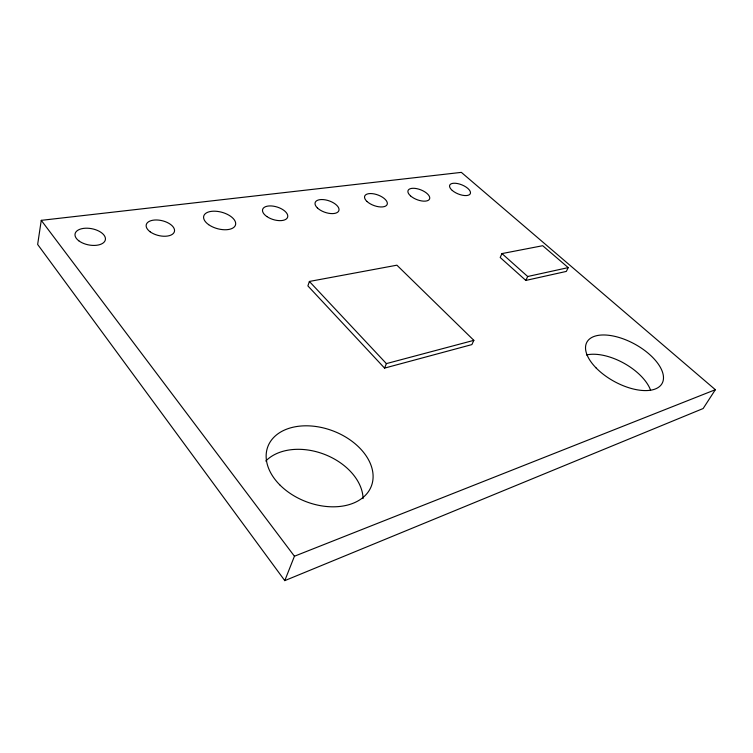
<?xml version="1.0" encoding="UTF-8"?>
<svg xmlns="http://www.w3.org/2000/svg" width="753" height="753" viewBox="0 0 753 753"><rect width="100%" height="100%" fill="white"/><g stroke="black" fill="none" stroke-linecap="round" stroke-linejoin="round"><path stroke-width="1.13" d="M41.264 220.347L37.65 244.452L284.785 580.629L703.151 408.521L715.35 389.706L461.354 172.371L41.264 220.347L294.432 556.232L284.785 580.629M309.379 281.453L307.892 285.914L384.567 368.104L471.886 344.592L473.844 340.347L396.906 265.188L309.379 281.453L386.393 363.605L473.844 340.347M384.567 368.104L386.393 363.605M501.969 253.582L500.199 257.488L525.829 280.427L566.322 271.419L568.223 267.616L542.706 245.713L501.969 253.582L527.702 276.502L568.223 267.616M525.829 280.427L527.702 276.502M294.432 556.232L715.35 389.706M265.771 461.043A54.404 38.262 20.8 0 1 324.411 454.332A54.404 38.262 20.8 0 1 363.087 498.599M586.455 354.964A42.3 21.724 29 0 1 650.573 390.176M279.702 484.791A55.393 37.848 20.9 0 0 370.41 488.273A55.393 37.848 20.9 0 0 308.758 425.859A55.393 37.848 20.9 0 0 279.702 484.791M596.065 367.897A42.893 21.31 28.7 0 0 661.812 383.908A42.893 21.31 28.7 0 0 615.615 336.544A42.893 21.31 28.7 0 0 596.065 367.897M78.792 240.791A15.427 8.255 10.9 0 0 104.658 241.44A15.427 8.255 10.9 0 0 87.197 228.206A15.427 8.255 10.9 0 0 78.792 240.791M150.167 231.811A14.486 7.624 13.4 0 0 174.018 232.545A14.486 7.624 13.4 0 0 156.85 219.98A14.486 7.624 13.4 0 0 150.167 231.811M208.647 224.658A16.491 8.499 15.4 0 0 235.265 225.571A16.491 8.499 15.4 0 0 214.982 211.198A16.491 8.499 15.4 0 0 208.647 224.658M266.844 216.544A13.093 6.57 17.2 0 0 287.552 217.382A13.093 6.57 17.2 0 0 270.986 205.927A13.093 6.57 17.2 0 0 266.844 216.544M317.361 207.903A12.509 6.09 18.8 0 0 338.022 211.904A12.509 6.09 18.8 0 0 325.691 199.931A12.509 6.09 18.8 0 0 317.361 207.903M367.003 201.484A11.992 5.647 20.1 0 0 386.562 205.371A11.992 5.647 20.1 0 0 374.222 193.935A11.992 5.647 20.1 0 0 367.003 201.484M410.517 195.865A11.549 5.262 21.2 0 0 429.135 199.649A11.549 5.262 21.2 0 0 416.823 188.664A11.549 5.262 21.2 0 0 410.517 195.865M452.28 190.462A11.144 4.904 22.1 0 0 470.013 194.152A11.144 4.904 22.1 0 0 457.749 183.6A11.144 4.904 22.1 0 0 452.28 190.462"/></g></svg>
